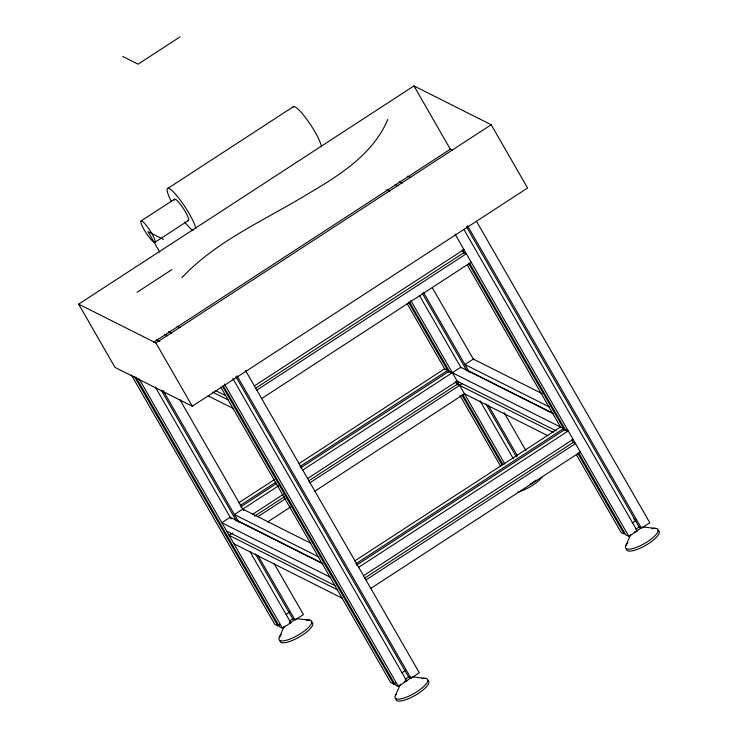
<?xml version="1.0" encoding="UTF-8"?>
<svg xmlns="http://www.w3.org/2000/svg" width="738" height="738" viewBox="0 0 738 738"><rect width="100%" height="100%" fill="white"/><g stroke="black" fill="none" stroke-linecap="round" stroke-linejoin="round"><path stroke-width="1.11" d="M395.448 695.445L400.365 684.338M279.342 637.355L284.324 626.101M625.759 545.76L630.778 534.432M387.819 119.436C371.085 159.03 330.679 180.257 295.606 201.206C256.206 224.084 213.614 243.937 181.954 277.599M179.998 36.9L138.089 64.178L122.637 56.411M167.701 188.494L293.438 106.659M141.078 220.976L174.611 199.159M154.897 242.313A12.712 2.279 56.9 0 0 146.262 225.348A12.712 2.279 56.9 0 0 142.803 227.267A12.712 2.279 56.9 0 0 154.897 242.313L188.421 220.487M78.643 304.139L413.944 85.931L491.194 124.74L527.578 188.015L192.286 406.223L115.027 367.413L78.643 304.139L155.903 342.949L192.286 406.223M137.037 292.303L171.871 269.628M153.679 342.257L450.328 149.205L452.385 150.238M155.903 342.949L491.194 124.74M254.361 385.919L463.925 249.536M255.44 388.345L464.036 252.59L466.351 253.752L256.787 390.134M261.639 398.566L471.204 262.193M238.928 502.689L274.656 479.442M298.798 463.722L444.627 368.825L447.717 370.375L299.96 466.536M240.081 505.502L275.818 482.246M240.662 506.905L276.39 483.648M300.541 467.938L449.257 371.159L568.232 430.927L358.668 567.31M278.521 485.835L234.407 514.543L318.871 556.978M302.663 470.124L460.733 367.247L553.435 413.824M252.47 514.386L283.374 494.266M307.515 478.556L457.2 381.14L556.083 430.826M254.509 516.176L284.444 496.692M308.585 480.982L457.311 384.194L553.362 432.459M232.701 533.039L229.112 535.382L337.266 589.717M257.793 516.711L285.8 498.491M309.942 482.781L462.32 383.612M267.47 522.006L290.643 506.923M314.794 491.213L464.479 393.797L547.91 435.715M354.803 560.908L560.502 427.044M355.965 563.721L563.592 428.594M356.546 565.124L565.142 429.378M131.272 374.793L274.748 624.302L277.839 625.861L279.637 624.689M289.379 621.018L292.728 618.841L295.043 620.003L303.429 614.551L274.158 563.648M135.912 377.118L279.379 626.636L282.469 628.186L290.855 622.734L250.108 551.867M363.52 575.741L573.085 439.359M364.59 578.168L573.186 442.422L575.502 443.584L365.947 579.967M370.799 588.398L580.354 452.016M220.754 387.099L390.633 682.521L393.723 684.08L395.513 682.908M405.254 679.237L408.612 677.06L410.928 678.222L419.313 672.77L245.422 370.356M635.778 529.22L639.126 527.043L641.442 528.205L649.827 522.753L476.508 221.335M223.097 385.439L395.264 684.855L398.354 686.405L406.739 680.953L232.848 378.539M578.721 452.994L625.778 534.838L628.868 536.388L637.254 530.936L463.934 229.518M642.549 526.923L656.008 528.417M296.067 618.601L309.36 620.077M412.072 676.894L425.734 678.406M407.671 176.105L410.752 177.655M399.286 181.557L402.376 183.116M395.098 184.288L398.179 185.838M386.712 189.74L389.802 191.299M542.319 393.741L473.307 359.065L464.922 364.526L549.386 406.961M468.556 370.854L551.996 412.773M163.439 239.407L147.987 231.64L159.832 252.248M177.129 326.113L180.22 327.663M168.744 331.565L171.834 333.124M164.556 334.296L167.646 335.845M156.17 339.748L159.777 341.565M215.385 390.494L225.68 395.669M212.655 392.127L228.107 399.895M208.236 395.909L232.959 408.326M242.784 509.091L310.772 543.242M238.042 520.871L322.506 563.306M322.921 563.85L230.21 517.273L221.834 522.725L329.987 577.061M226.686 531.166L334.84 585.502M233.964 543.814L342.118 598.158M289.314 621.959L290.855 622.734M405.19 680.178L406.739 680.953M413.944 85.931L450.328 149.205M467.551 225.791L641.442 528.205M466.379 226.631L639.126 527.043M454.977 233.974L628.868 536.388M462.578 250.062L464.036 252.59M571.729 439.885L573.186 442.422M462.219 250.394L463.944 253.383M469.682 263.365L566.092 431.038M468.704 263.586L564.635 430.402M577.753 453.215L624.237 534.054L621.147 532.504L576.378 454.654M467.339 265.025L560.889 427.708M432.367 287.875L473.685 359.738M504.1 412.634L525.908 450.558M423.409 292.331L469.322 372.173M488.261 405.116L517.532 456.01M422.237 293.161L467.006 371.011M485.945 403.944L516.36 456.84M419.793 296.058L461.112 367.921M480.051 400.854L513.334 458.741M410.835 300.514L504.958 464.193M455.853 381.666L457.311 384.194M409.47 301.953L450.217 372.819M455.955 382.801L457.099 384.793M462.837 394.775L503.012 464.636M408.492 302.174L448.75 372.183M461.868 394.996L502.043 464.857M407.127 303.622L445.005 369.489M459.931 395.439L500.678 466.305M237.036 375.817L410.928 678.222M235.865 376.648L408.612 677.06M224.463 384L398.354 686.405M222.701 386.657L393.723 684.08M180.044 399.968L243.743 510.751M163.052 390.448L238.808 522.19M257.746 555.133L295.043 620.003M161.308 390.282L236.483 521.028M255.422 553.961L292.728 618.841M155.414 387.192L231.169 518.934M139.002 378.677L282.469 628.186M134.362 376.343L277.839 625.861M193.061 230.579A25.415 4.557 56.9 0 1 184.629 221.99M171.391 201.548A25.415 4.557 56.9 0 1 175.026 193.66A25.415 4.557 56.9 0 1 195.745 228.3M292.903 107.619A25.415 4.557 56.9 0 1 306.685 119.15A25.415 4.557 56.9 0 1 321.482 146.475M174.352 200.219A12.712 2.279 56.9 0 1 183.264 208.337A12.712 2.279 56.9 0 1 187.581 220.367M635.999 519.847A5.018 1.448 -29.9 0 1 632.152 522.928M633.674 519.008A5.018 1.448 -29.9 0 1 634.071 518.879M651.885 528.777A18.708 5.406 -29.9 0 1 655.243 535.493A18.708 5.406 -29.9 0 1 632.844 548.565A18.708 5.406 -29.9 0 1 627.724 542.882M657.715 530.419A18.708 5.406 -29.9 0 1 646.119 545.096A18.708 5.406 -29.9 0 1 626.516 548.731M640.861 527.283A5.018 1.448 -29.9 0 1 634.21 532.08M542.485 476.388A18.708 5.406 -29.9 0 1 517.569 492.264M535.982 480.143A18.708 5.406 -29.9 0 1 529.949 484.359M405.439 670.03A5.018 1.448 -29.9 0 1 401.758 672.871M422.016 678.628A18.708 5.406 -29.9 0 1 424.904 685.353A18.708 5.406 -29.9 0 1 403.354 698.268A18.708 5.406 -29.9 0 1 396.352 694.006M427.892 680.62A18.708 5.406 -29.9 0 1 415.024 695.445A18.708 5.406 -29.9 0 1 396.057 698.803M410.457 677.069A5.018 1.448 -29.9 0 1 404.221 681.894M289.425 611.747A5.018 1.448 -29.9 0 1 286.169 614.348M306.242 620.298A18.708 5.406 -29.9 0 1 308.355 627.604A18.708 5.406 -29.9 0 1 286.095 640.326A18.708 5.406 -29.9 0 1 281.261 634.569M311.251 622.106A18.708 5.406 -29.9 0 1 299.665 636.774A18.708 5.406 -29.9 0 1 280.053 640.418M294.444 618.776A5.018 1.448 -29.9 0 1 289.508 623.075"/></g></svg>
